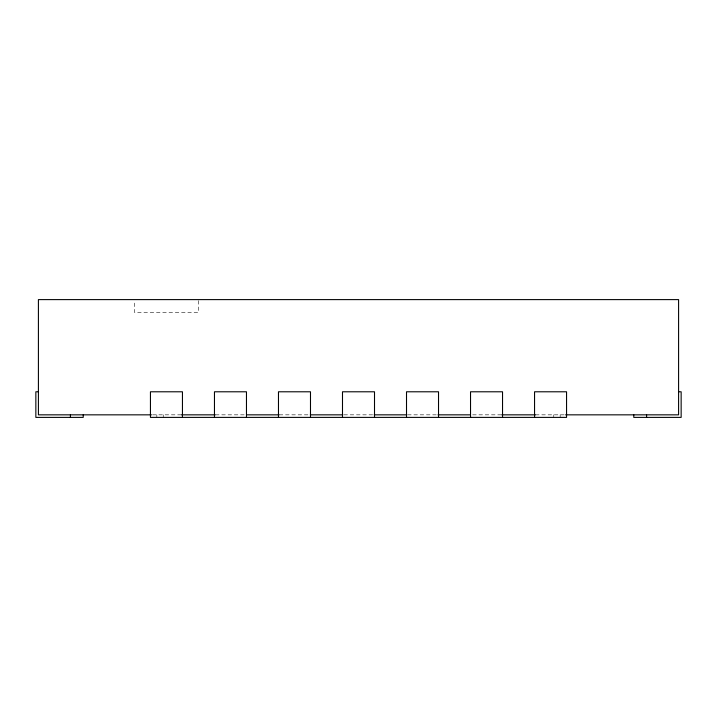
<?xml version="1.0" encoding="UTF-8"?>
<svg xmlns="http://www.w3.org/2000/svg" width="717" height="717" viewBox="0 0 717 717"><rect width="100%" height="100%" fill="white"/><g stroke="black" fill="none" stroke-linecap="round" stroke-linejoin="round"><path stroke-width="0.54" stroke-dasharray="3.58 2.69" d="M152.569 414.838L181.491 414.838M215.485 414.838L244.587 414.838M279.272 414.838L309.484 414.838M343.936 414.838L373.27 414.838M407.615 414.838L437.415 414.838M472.655 414.838L501.434 414.838M535.509 414.838L564.431 414.838M560.156 414.838L560.156 417.393M553.757 414.838L553.757 417.393M198.457 300.674L198.457 312.406L134.438 312.406L134.438 300.674M163.243 414.838L163.243 417.393M156.844 414.838L156.844 417.393"/><path stroke-width="1.08" d="M38.413 391.787L35.85 391.787L35.85 417.393L83.226 417.393L83.226 414.838M678.587 391.787L681.15 391.787L681.15 417.393L633.774 417.393L633.774 414.838M151.448 414.838L38.413 414.838L38.413 299.607L678.587 299.607L678.587 414.838L565.552 414.838M181.491 414.838L215.243 414.838M246.469 414.838L279.038 414.838M310.327 414.838L342.834 414.838M374.166 414.838L406.673 414.838M437.962 414.838L470.531 414.838M501.757 414.838L535.509 414.838M646.582 414.838L646.582 417.393M534.55 417.393L534.55 391.787L566.555 391.787L566.555 417.393L150.445 417.393L150.445 391.787L182.45 391.787L182.45 417.393M502.536 417.393L502.536 391.787L470.531 391.787L470.531 417.393M438.526 417.393L438.526 391.787L406.512 391.787L406.512 417.393M374.507 417.393L374.507 391.787L342.493 391.787L342.493 417.393M310.488 417.393L310.488 391.787L278.474 391.787L278.474 417.393M246.469 417.393L246.469 391.787L214.464 391.787L214.464 417.393M70.418 414.838L70.418 417.393"/></g></svg>
